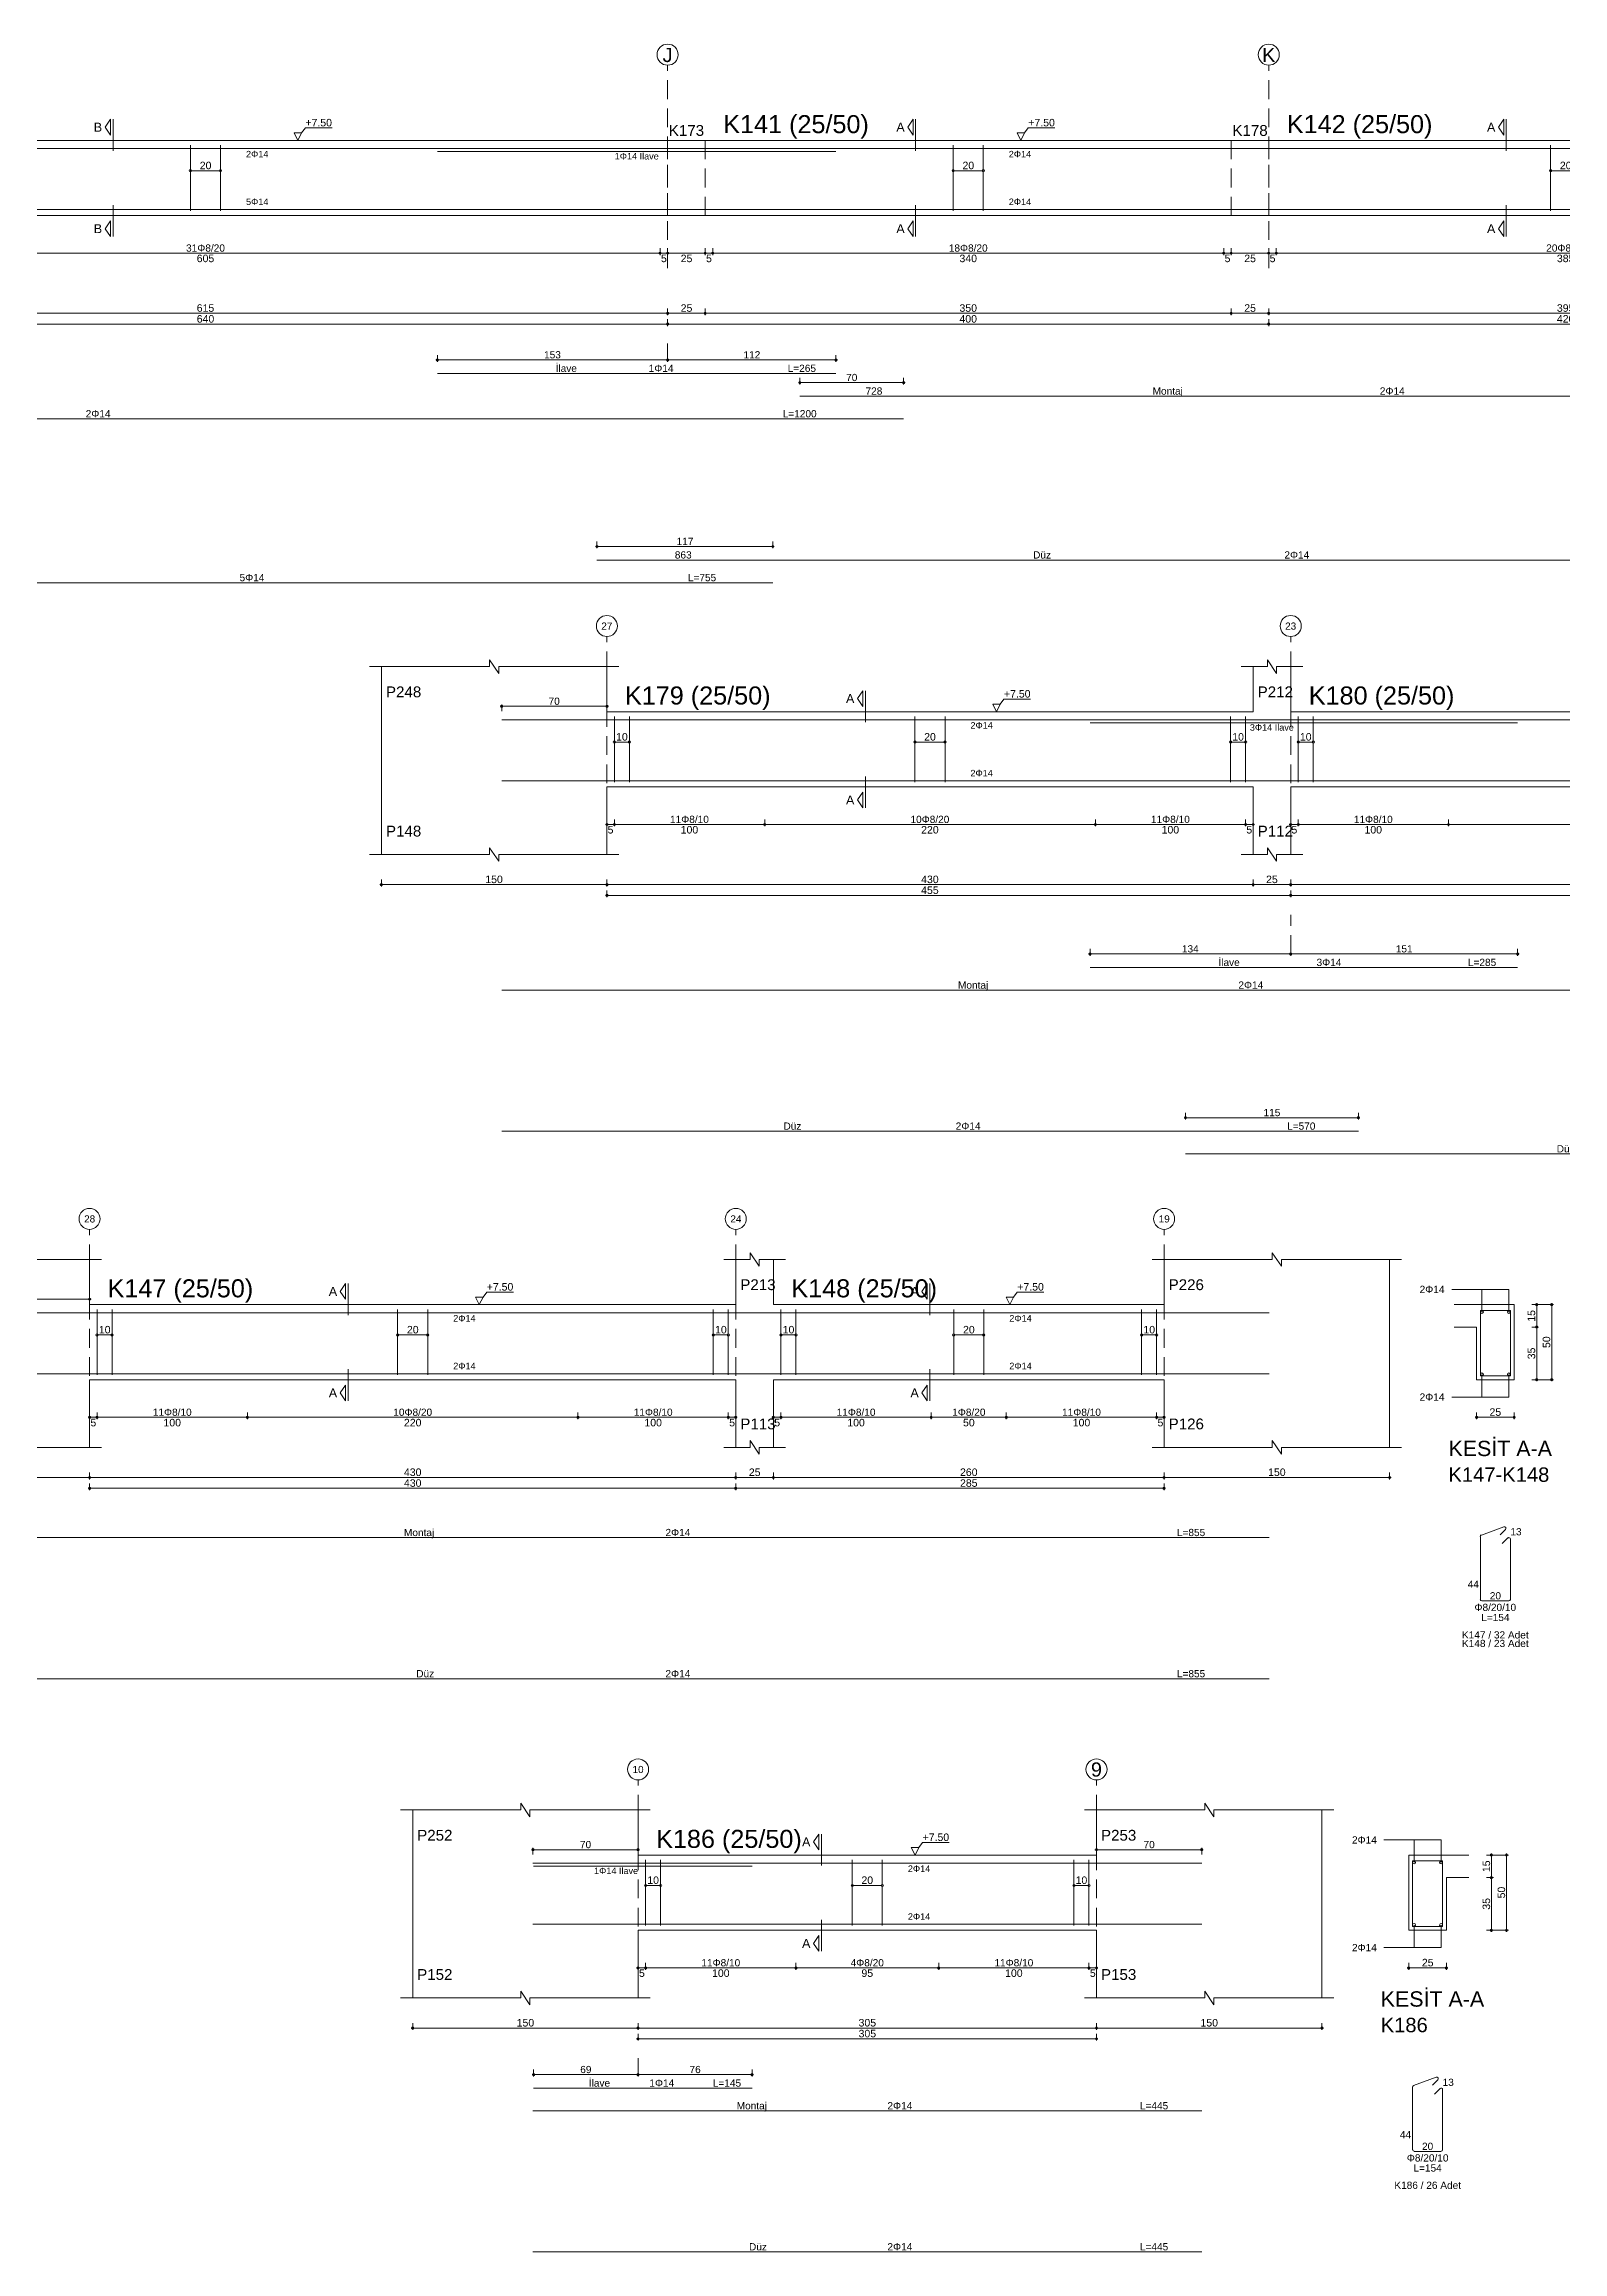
# Model space of a CAD drawing. Header units: millimetres. Extents: x 23801 to 80069, y 9628 to 14137.
# Drawn here: x 49616 to 51131, y 9701 to 11904 of the extents above; entities that cross this region are included whole.
import ezdxf

# ---------------------------------------------------------------- set-up
doc = ezdxf.new("R2010")
doc.units = ezdxf.units.MM
doc.linetypes.add('DASHDOT2', pattern=[12.7, 6.35, -3.175, 0, -3.175])
doc.linetypes.add('DASHED4', pattern=[18.75, 12.5, -6.25])
doc.layers.add('aks', color=251, linetype='DASHDOT2', lineweight=35)
for name, color, linetype in [('Donatı Topl. Uzun. Yazısı', 7, 'Continuous'), ('Donatı Uz. Yazısı', 7, 'Continuous'), ('Donatı Yazısı', 7, 'Continuous'), ('Donatı Çizgisi', 7, 'Continuous'), ('Kiriş', 7, 'Continuous'), ('Standart', 7, 'Continuous'), ('Ölçülendirme', 7, 'Continuous')]:
    doc.layers.add(name, color=color, linetype=linetype)
doc.styles.add('arial_1_18', font='arial.ttf', dxfattribs={"height": 0.2})

# ---------------------------------------------------------------- blocks, each defined once
blk = doc.blocks.new('IDE475Entity7408')
at = {"layer": 'aks', "color": 30, "linetype": 'DASHED4', "lineweight": 5}
for points in [[(18374.3, 2047), (18374.3, 2182)], [(18774.3, 2047), (18774.3, 2182)], [(18374.3, 1986), (18374.3, 1997)]]:
    blk.add_lwpolyline(points, dxfattribs=at)
at = {"layer": 'aks', "color": 1, "linetype": 'Continuous', "lineweight": 5}
for centre in [(18374.3, 2189), (18774.3, 2189)]:
    blk.add_circle(centre, 7, dxfattribs=at)
at = {"layer": 'Donatı Çizgisi', "color": 5, "linetype": 'Continuous', "lineweight": 5}
for points in [[(17373.3, 2126.6), (19190.3, 2126.6)], [(18056.8, 2085.2), (18056.8, 2128.8)], [(18076.8, 2085.2), (18076.8, 2128.8)], [(18221.1, 2124.6), (18486.3, 2124.6)], [(18564.3, 2085.2), (18564.3, 2128.8)], [(18584.3, 2085.2), (18584.3, 2128.8)], [(18961.8, 2085.2), (18961.8, 2128.8)], [(17373.3, 2086), (19190.3, 2086)], [(18221.1, 1977), (18486.3, 1977)], [(18462.3, 1961.9), (19190.3, 1961.9)], [(17373.3, 1946.8), (18531.3, 1946.8)], [(18327.3, 1852.9), (19190.3, 1852.9)], [(17689.3, 1837.8), (18444.3, 1837.8)]]:
    blk.add_lwpolyline(points, dxfattribs=at)
at = {"layer": 'Kiriş', "color": 1, "linetype": 'Continuous', "lineweight": 5}
for points in [[(17394.3, 2132), (19194.3, 2132)], [(17394.3, 2082), (19194.3, 2082)]]:
    blk.add_lwpolyline(points, dxfattribs=at)
at = {"layer": 'Kiriş', "color": 1, "linetype": 'DASHED4', "lineweight": 5}
for points in [[(18374.3, 2082), (18374.3, 2132)], [(18399.3, 2082), (18399.3, 2132)], [(18749.3, 2082), (18749.3, 2132)], [(18774.3, 2082), (18774.3, 2132)]]:
    blk.add_lwpolyline(points, dxfattribs=at)
at = {"layer": 'Ölçülendirme', "color": 1, "linetype": 'Continuous', "lineweight": 5}
for points in [[(18000.1, 2140.7), (18003.6, 2146)], [(18003.6, 2135.5), (18003.6, 2146)], [(18005.3, 2125), (18005.3, 2146)], [(18534.1, 2140.7), (18537.6, 2146)], [(18537.6, 2135.5), (18537.6, 2146)], [(18539.3, 2125), (18539.3, 2146)], [(18927.1, 2140.7), (18930.6, 2146)], [(18930.6, 2135.5), (18930.6, 2146)], [(18932.3, 2125), (18932.3, 2146)], [(18003.6, 2135.5), (18000.1, 2140.7)], [(18128.3, 2132), (18125.8, 2137)], [(18125.8, 2137), (18130.8, 2137)], [(18130.8, 2137), (18128.3, 2132)], [(18128.3, 2132), (18128.3, 2132)], [(18130.8, 2137), (18133.3, 2140.3)], [(18133.3, 2140.3), (18151, 2140.3)], [(18537.6, 2135.5), (18534.1, 2140.7)], [(18609.3, 2132), (18606.8, 2137)], [(18606.8, 2137), (18611.8, 2137)], [(18611.8, 2137), (18609.3, 2132)], [(18609.3, 2132), (18609.3, 2132)], [(18611.8, 2137), (18614.3, 2140.3)], [(18614.3, 2140.3), (18632, 2140.3)], [(18930.6, 2135.5), (18927.1, 2140.7)], [(18056.8, 2111.8), (18076.8, 2111.8)], [(18564.3, 2111.8), (18584.3, 2111.8)], [(18961.8, 2111.8), (18981.8, 2111.8)], [(18005.3, 2068), (18005.3, 2089)], [(18539.3, 2068), (18539.3, 2089)], [(18932.3, 2068), (18932.3, 2089)], [(18000.1, 2073.2), (18003.6, 2078.5)], [(18003.6, 2068), (18000.1, 2073.2)], [(18003.6, 2068), (18003.6, 2078.5)], [(18534.1, 2073.2), (18537.6, 2078.5)], [(18537.6, 2068), (18534.1, 2073.2)], [(18537.6, 2068), (18537.6, 2078.5)], [(18927.1, 2073.2), (18930.6, 2078.5)], [(18930.6, 2068), (18927.1, 2073.2)], [(18930.6, 2068), (18930.6, 2078.5)], [(17393.3, 2057), (19195.3, 2057)], [(18369.3, 2055.7), (18369.3, 2060.2)], [(18374.3, 2055.7), (18374.3, 2060.2)], [(18399.3, 2055.7), (18399.3, 2060.2)], [(18404.3, 2055.7), (18404.3, 2060.2)], [(18744.3, 2055.7), (18744.3, 2060.2)], [(18749.3, 2055.7), (18749.3, 2060.2)], [(18774.3, 2055.7), (18774.3, 2060.2)], [(18779.3, 2055.7), (18779.3, 2060.2)], [(17368.3, 2017), (19195.3, 2017)], [(18374.3, 2015.7), (18374.3, 2020.2)], [(18374.3, 2008.5), (18374.3, 2013)], [(18399.3, 2015.7), (18399.3, 2020.2)], [(18749.3, 2015.7), (18749.3, 2020.2)], [(18774.3, 2015.7), (18774.3, 2020.2)], [(18774.3, 2008.5), (18774.3, 2013)], [(17393.3, 2009.8), (19195.3, 2009.8)], [(18220.1, 1986), (18375.3, 1986)], [(18221.1, 1984.7), (18221.1, 1989.2)], [(18373.3, 1986), (18487.3, 1986)], [(18374.3, 1984.7), (18374.3, 1989.2)], [(18374.3, 1984.7), (18374.3, 1989.2)], [(18486.3, 1984.7), (18486.3, 1989.2)], [(18461.3, 1970.9), (18532.3, 1970.9)], [(18462.3, 1969.6), (18462.3, 1974.1)], [(18531.3, 1969.6), (18531.3, 1974.1)], [(18327.3, 1860.7), (18327.3, 1865.2)], [(18444.3, 1860.7), (18444.3, 1865.2)], [(18326.3, 1861.9), (18445.3, 1861.9)]]:
    blk.add_lwpolyline(points, dxfattribs=at)
for centre in [(18056.8, 2111.8), (18076.8, 2111.8), (18564.3, 2111.8), (18584.3, 2111.8), (18961.8, 2111.8), (18369.3, 2057), (18369.3, 2057), (18374.3, 2057), (18374.3, 2057), (18399.3, 2057), (18399.3, 2057), (18404.3, 2057), (18404.3, 2057), (18744.3, 2057), (18744.3, 2057), (18749.3, 2057), (18749.3, 2057), (18774.3, 2057), (18774.3, 2057), (18779.3, 2057), (18779.3, 2057), (18374.3, 2017), (18374.3, 2017), (18399.3, 2017), (18399.3, 2017), (18749.3, 2017), (18749.3, 2017), (18774.3, 2017), (18774.3, 2017), (18374.3, 2009.8), (18374.3, 2009.8), (18774.3, 2009.8), (18774.3, 2009.8), (18221.1, 1986), (18374.3, 1986), (18374.3, 1986), (18486.3, 1986), (18462.3, 1970.9), (18531.3, 1970.9), (18327.3, 1861.9), (18444.3, 1861.9)]:
    blk.add_circle(centre, 0.75, dxfattribs=at)
at = {"layer": 'aks', "color": 1, "linetype": 'Continuous', "lineweight": 5, "style": 'arial_1_18'}
for s, p in [('J', (18371, 2184.1)), ('K', (18769.9, 2184.1))]:
    blk.add_text(s, height=9.45, dxfattribs=at).set_placement(p)
at = {"layer": 'Donatı Topl. Uzun. Yazısı', "color": 1, "linetype": 'Continuous', "lineweight": 5, "style": 'arial_1_18'}
for s, p in [('L=265', (18454.2, 1978)), ('L=1200', (18450.9, 1947.8)), ('L=755', (18387.8, 1838.8))]:
    blk.add_text(s, height=4.8, dxfattribs=at).set_placement(p)
at = {"layer": 'Donatı Uz. Yazısı', "color": 1, "linetype": 'Continuous', "lineweight": 5, "style": 'arial_1_18'}
for s, p in [('728', (18506, 1962.9)), ('863', (18379.1, 1853.9))]:
    blk.add_text(s, height=4.8, dxfattribs=at).set_placement(p)
at = {"layer": 'Donatı Yazısı', "color": 5, "linetype": 'Continuous', "lineweight": 5, "style": 'arial_1_18'}
for s, p in [('2Φ14', (18093.8, 2120.7)), ('2Φ14', (18601.3, 2120.7)), ('5Φ14', (18093.8, 2089)), ('2Φ14', (18601.3, 2089))]:
    blk.add_text(s, height=4.32, rotation=360, dxfattribs=at).set_placement(p)
for s, height, p in [('1Φ14 İlave', 4.32, (18339.1, 2119.3)), ('1Φ14', 4.8, (18361.7, 1978)), ('2Φ14', 4.8, (18848.2, 1962.9)), ('2Φ14', 4.8, (17987.1, 1947.8)), ('2Φ14', 4.8, (18784.7, 1853.9)), ('5Φ14', 4.8, (18089.5, 1838.8))]:
    blk.add_text(s, height=height, dxfattribs=at).set_placement(p)
at = {"layer": 'Donatı Yazısı', "color": 1, "linetype": 'Continuous', "lineweight": 5, "style": 'arial_1_18'}
for s, p in [('İlave', (18299.8, 1978)), ('Montaj', (18697, 1962.9)), ('Düz', (18617.5, 1853.9))]:
    blk.add_text(s, height=4.8, dxfattribs=at).set_placement(p)
at = {"layer": 'Kiriş', "color": 1, "linetype": 'Continuous', "lineweight": 5, "style": 'arial_1_18'}
for s, height, p in [('K141 (25/50)', 12, (18411.3, 2136.8)), ('K142 (25/50)', 12, (18786.3, 2136.8)), ('K173', 7.2, (18375.1, 2135)), ('K178', 7.2, (18750.1, 2135))]:
    blk.add_text(s, height=height, dxfattribs=at).set_placement(p)
at = {"layer": 'Ölçülendirme', "color": 1, "linetype": 'Continuous', "lineweight": 5, "style": 'arial_1_18'}
for s, height, p in [('+7.50', 5, (18133.3, 2141.3)), ('+7.50', 5, (18614.3, 2141.3)), ('B', 5.95, (17992.5, 2137.8)), ('A', 5.95, (18526.5, 2137.8)), ('A', 5.95, (18919.5, 2137.8)), ('B', 5.95, (17992.5, 2070.3)), ('A', 5.95, (18526.5, 2070.3)), ('A', 5.95, (18919.5, 2070.3)), ('605', 5, (18061, 2051)), ('5', 5, (18369.9, 2051)), ('25', 5, (18383, 2051)), ('5', 5, (18399.9, 2051)), ('340', 5, (18568.5, 2051)), ('5', 5, (18744.9, 2051)), ('25', 5, (18758, 2051)), ('5', 5, (18774.9, 2051)), ('385', 5, (18966, 2051)), ('615', 5, (18061, 2018)), ('640', 5, (18061, 2010.8)), ('25', 5, (18383, 2018)), ('400', 5, (18568.5, 2010.8)), ('350', 5, (18568.5, 2018)), ('25', 5, (18758, 2018)), ('420', 5, (18966, 2010.8)), ('395', 5, (18966, 2018))]:
    blk.add_text(s, height=height, dxfattribs=at).set_placement(p)
for p in [(18063, 2112.8), (18570.5, 2112.8), (18968, 2112.8)]:
    blk.add_text('20', height=5, rotation=360, dxfattribs=at).set_placement(p)
at = {"layer": 'Ölçülendirme', "color": 5, "linetype": 'Continuous', "lineweight": 5, "style": 'arial_1_18'}
for s, p in [('31Φ8/20', (18053.9, 2058)), ('18Φ8/20', (18561.4, 2058)), ('20Φ8/20', (18958.9, 2058)), ('153', (18292.1, 1987)), ('112', (18424.8, 1987)), ('70', (18493.1, 1971.9)), ('117', (18380.3, 1862.9))]:
    blk.add_text(s, height=4.8, dxfattribs=at).set_placement(p)
blk = doc.blocks.new('IDE475Entity7412')
at = {"layer": 'aks', "color": 30, "linetype": 'DASHED4', "lineweight": 5}
for points in [[(21832.2, 2001.7), (21832.2, 2136.7)], [(22262.2, 2001.7), (22262.2, 2136.7)], [(22547.2, 2001.7), (22547.2, 2136.7)]]:
    blk.add_lwpolyline(points, dxfattribs=at)
at = {"layer": 'aks', "color": 1, "linetype": 'Continuous', "lineweight": 5}
for centre in [(21832.2, 2143.7), (22262.2, 2143.7), (22547.2, 2143.7)]:
    blk.add_circle(centre, 7, dxfattribs=at)
at = {"layer": 'Donatı Çizgisi', "color": 5, "linetype": 'Continuous', "lineweight": 5}
for points in [[(21762.2, 2081.3), (22617.2, 2081.3)], [(21837.2, 2039.9), (21837.2, 2083.5)], [(21847.2, 2039.9), (21847.2, 2083.5)], [(22037.2, 2039.9), (22037.2, 2083.5)], [(22057.2, 2039.9), (22057.2, 2083.5)], [(22247.2, 2039.9), (22247.2, 2083.5)], [(22257.2, 2039.9), (22257.2, 2083.5)], [(22292.2, 2039.9), (22292.2, 2083.5)], [(22302.2, 2039.9), (22302.2, 2083.5)], [(22407.2, 2039.9), (22407.2, 2083.5)], [(22427.2, 2039.9), (22427.2, 2083.5)], [(22532.2, 2039.9), (22532.2, 2083.5)], [(22542.2, 2039.9), (22542.2, 2083.5)], [(22757.6, 2039.2), (22757.6, 2082.8)], [(22757.6, 2082.8), (22777.6, 2082.8)], [(22777.6, 2039.2), (22777.6, 2082.8)], [(21762.2, 2040.7), (22617.2, 2040.7)], [(22757.6, 2039.2), (22777.6, 2039.2)], [(22758.3, 1933.4), (22773.3, 1938.9)], [(21762.2, 1931.7), (22617.2, 1931.7)], [(22757.6, 1890.6), (22757.6, 1932.5)], [(22770.7, 1933.6), (22774.3, 1937.2)], [(22772.1, 1927.7), (22775.8, 1931.5)], [(22777.6, 1890.6), (22777.6, 1930.7)], [(22758.6, 1889.6), (22776.6, 1889.6)], [(21762.2, 1837.8), (22617.2, 1837.8)]]:
    blk.add_lwpolyline(points, dxfattribs=at)
for centre in [(22758.6, 2081.8), (22776.6, 2081.8), (22758.6, 2040.2), (22776.6, 2040.2)]:
    blk.add_circle(centre, 1, dxfattribs=at)
for centre, start, end in [((22773.6, 1937.9), 315, 110), ((22758.6, 1932.5), 110, 180), ((22776.6, 1930.7), 0, 135), ((22758.6, 1890.6), 180, 270), ((22776.6, 1890.6), 270, 0)]:
    blk.add_arc(centre, 1.02, start, end, dxfattribs=at)
at = {"layer": 'Kiriş', "color": 1, "linetype": 'Continuous', "lineweight": 5}
for points in [[(21760.2, 2116.7), (21840.2, 2116.7)], [(21832.2, 2086.7), (21832.2, 2116.7)], [(22254.2, 2116.7), (22271.7, 2116.7)], [(22262.2, 2086.7), (22262.2, 2116.7)], [(22271.7, 2116.7), (22271.7, 2121.2)], [(22277.7, 2112.2), (22271.7, 2121.2)], [(22277.7, 2116.7), (22295.2, 2116.7)], [(22277.7, 2112.2), (22277.7, 2116.7)], [(22287.2, 2086.7), (22287.2, 2116.7)], [(22539.2, 2116.7), (22619.2, 2116.7)], [(22547.2, 2086.7), (22547.2, 2116.7)], [(22619.2, 2116.7), (22619.2, 2121.2)], [(22625.2, 2112.2), (22619.2, 2121.2)], [(22625.2, 2116.7), (22705.2, 2116.7)], [(22625.2, 2112.2), (22625.2, 2116.7)], [(22697.2, 1991.7), (22697.2, 2116.7)], [(21832.2, 2086.7), (22262.2, 2086.7)], [(22287.2, 2086.7), (22547.2, 2086.7)], [(22740.1, 2086.7), (22780.1, 2086.7)], [(22780.1, 2036.7), (22780.1, 2086.7)], [(22740.1, 2071.7), (22755.1, 2071.7)], [(22755.1, 2036.7), (22755.1, 2071.7)], [(21832.2, 2036.7), (22262.2, 2036.7)], [(21832.2, 1991.7), (21832.2, 2036.7)], [(22262.2, 1991.7), (22262.2, 2036.7)], [(22287.2, 2036.7), (22547.2, 2036.7)], [(22287.2, 1991.7), (22287.2, 2036.7)], [(22547.2, 1991.7), (22547.2, 2036.7)], [(22755.1, 2036.7), (22780.1, 2036.7)], [(21760.2, 1991.7), (21840.2, 1991.7)], [(22254.2, 1991.7), (22271.7, 1991.7)], [(22277.7, 1987.2), (22271.7, 1996.2)], [(22271.7, 1991.7), (22271.7, 1996.2)], [(22277.7, 1991.7), (22295.2, 1991.7)], [(22277.7, 1987.2), (22277.7, 1991.7)], [(22539.2, 1991.7), (22619.2, 1991.7)], [(22625.2, 1987.2), (22619.2, 1996.2)], [(22619.2, 1991.7), (22619.2, 1996.2)], [(22625.2, 1991.7), (22705.2, 1991.7)], [(22625.2, 1987.2), (22625.2, 1991.7)]]:
    blk.add_lwpolyline(points, dxfattribs=at)
at = {"layer": 'Ölçülendirme', "color": 1, "linetype": 'Continuous', "lineweight": 5}
for points in [[(21999, 2095.4), (22002.5, 2100.7)], [(22002.5, 2090.2), (22002.5, 2100.7)], [(22004.2, 2079.7), (22004.2, 2100.7)], [(22386, 2095.4), (22389.5, 2100.7)], [(22389.5, 2090.2), (22389.5, 2100.7)], [(22391.2, 2079.7), (22391.2, 2100.7)], [(21761.2, 2090.3), (21833.2, 2090.3)], [(21832.2, 2087), (21832.2, 2091.5)], [(22002.5, 2090.2), (21999, 2095.4)], [(22091.5, 2086.7), (22089, 2091.7)], [(22089, 2091.7), (22094, 2091.7)], [(22094, 2091.7), (22091.5, 2086.7)], [(22091.5, 2086.7), (22091.5, 2086.7)], [(22094, 2091.7), (22096.5, 2095)], [(22096.5, 2095), (22114.2, 2095)], [(22389.5, 2090.2), (22386, 2095.4)], [(22444.5, 2086.7), (22442, 2091.7)], [(22442, 2091.7), (22447, 2091.7)], [(22447, 2091.7), (22444.5, 2086.7)], [(22444.5, 2086.7), (22444.5, 2086.7)], [(22447, 2091.7), (22449.5, 2095)], [(22449.5, 2095), (22467.2, 2095)], [(22738.6, 2096.8), (22776.6, 2096.8)], [(22758.6, 2081.8), (22758.6, 2096.8)], [(22776.6, 2081.8), (22776.6, 2096.8)], [(22791.8, 2086.7), (22806.3, 2086.7)], [(22795.1, 2035.7), (22795.1, 2087.7)], [(22805.1, 2035.7), (22805.1, 2087.7)], [(22791.8, 2071.7), (22796.3, 2071.7)], [(21837.2, 2066.5), (21847.2, 2066.5)], [(22037.2, 2066.5), (22057.2, 2066.5)], [(22247.2, 2066.5), (22257.2, 2066.5)], [(22292.2, 2066.5), (22302.2, 2066.5)], [(22407.2, 2066.5), (22427.2, 2066.5)], [(22532.2, 2066.5), (22542.2, 2066.5)], [(22004.2, 2022.7), (22004.2, 2043.7)], [(22391.2, 2022.7), (22391.2, 2043.7)], [(21999, 2027.9), (22002.5, 2033.2)], [(22002.5, 2022.7), (21999, 2027.9)], [(22002.5, 2022.7), (22002.5, 2033.2)], [(22386, 2027.9), (22389.5, 2033.2)], [(22389.5, 2022.7), (22386, 2027.9)], [(22389.5, 2022.7), (22389.5, 2033.2)], [(22758.6, 2025.2), (22758.6, 2040.2)], [(22776.6, 2025.2), (22776.6, 2040.2)], [(22791.8, 2036.7), (22806.3, 2036.7)], [(21831.2, 2011.7), (22263.2, 2011.7)], [(21832.2, 2010.4), (21832.2, 2014.9)], [(21837.2, 2010.4), (21837.2, 2014.9)], [(21937.2, 2010.4), (21937.2, 2014.9)], [(22157.2, 2010.4), (22157.2, 2014.9)], [(22257.2, 2010.4), (22257.2, 2014.9)], [(22262.2, 2010.4), (22262.2, 2014.9)], [(22286.2, 2011.7), (22548.2, 2011.7)], [(22287.2, 2010.4), (22287.2, 2014.9)], [(22292.2, 2010.4), (22292.2, 2014.9)], [(22392.2, 2010.4), (22392.2, 2014.9)], [(22442.2, 2010.4), (22442.2, 2014.9)], [(22542.2, 2010.4), (22542.2, 2014.9)], [(22547.2, 2010.4), (22547.2, 2014.9)], [(22738.6, 2025.2), (22776.6, 2025.2)], [(22754.1, 2011.7), (22781.1, 2011.7)], [(22755.1, 2010.4), (22755.1, 2014.9)], [(22780.1, 2010.4), (22780.1, 2014.9)], [(21681.2, 1971.7), (22698.2, 1971.7)], [(21832.2, 1970.4), (21832.2, 1974.9)], [(21832.2, 1963.2), (21832.2, 1967.7)], [(22262.2, 1970.4), (22262.2, 1974.9)], [(22262.2, 1963.2), (22262.2, 1967.7)], [(22287.2, 1970.4), (22287.2, 1974.9)], [(22547.2, 1970.4), (22547.2, 1974.9)], [(22547.2, 1963.2), (22547.2, 1967.7)], [(22697.2, 1970.4), (22697.2, 1974.9)], [(21831.2, 1964.5), (22548.2, 1964.5)]]:
    blk.add_lwpolyline(points, dxfattribs=at)
for centre in [(21832.2, 2090.3), (22795.1, 2086.7), (22805.1, 2086.7), (22795.1, 2071.7), (21837.2, 2066.5), (21847.2, 2066.5), (22037.2, 2066.5), (22057.2, 2066.5), (22247.2, 2066.5), (22257.2, 2066.5), (22292.2, 2066.5), (22302.2, 2066.5), (22407.2, 2066.5), (22427.2, 2066.5), (22532.2, 2066.5), (22542.2, 2066.5), (22795.1, 2036.7), (22805.1, 2036.7), (21832.2, 2011.7), (21837.2, 2011.7), (21837.2, 2011.7), (21937.2, 2011.7), (21937.2, 2011.7), (22157.2, 2011.7), (22157.2, 2011.7), (22257.2, 2011.7), (22257.2, 2011.7), (22262.2, 2011.7), (22287.2, 2011.7), (22292.2, 2011.7), (22292.2, 2011.7), (22392.2, 2011.7), (22392.2, 2011.7), (22442.2, 2011.7), (22442.2, 2011.7), (22542.2, 2011.7), (22542.2, 2011.7), (22547.2, 2011.7), (22755.1, 2011.7), (22780.1, 2011.7), (21832.2, 1971.7), (21832.2, 1971.7), (22262.2, 1971.7), (22262.2, 1971.7), (22287.2, 1971.7), (22287.2, 1971.7), (22547.2, 1971.7), (22547.2, 1971.7), (22697.2, 1971.7), (21832.2, 1964.5), (22262.2, 1964.5), (22262.2, 1964.5), (22547.2, 1964.5)]:
    blk.add_circle(centre, 0.75, dxfattribs=at)
at = {"layer": 'aks', "color": 1, "linetype": 'Continuous', "lineweight": 5, "style": 'arial_1_18'}
for s, p in [('28', (21828.6, 2141.3)), ('24', (22258.6, 2141.3)), ('19', (22543.6, 2141.3))]:
    blk.add_text(s, height=4.73, dxfattribs=at).set_placement(p)
at = {"layer": 'Donatı Topl. Uzun. Yazısı', "color": 1, "linetype": 'Continuous', "lineweight": 5, "style": 'arial_1_18'}
for s, p in [('L=855', (22555.7, 1932.7)), ('L=154', (22758.2, 1876.2)), ('L=855', (22555.7, 1838.8))]:
    blk.add_text(s, height=4.8, dxfattribs=at).set_placement(p)
at = {"layer": 'Donatı Uz. Yazısı', "color": 1, "linetype": 'Continuous', "lineweight": 5, "style": 'arial_1_18'}
for s, p in [('13', (22777.6, 1933.2)), ('44', (22749.2, 1898.3)), ('20', (22763.9, 1890.6))]:
    blk.add_text(s, height=4.8, dxfattribs=at).set_placement(p)
at = {"layer": 'Donatı Yazısı', "color": 5, "linetype": 'Continuous', "lineweight": 5, "style": 'arial_1_18'}
for s, p in [('2Φ14', (22717.2, 2094.4)), ('2Φ14', (22717.2, 2022.8)), ('2Φ14', (22215.4, 1932.7)), ('Φ8/20/10', (22753.7, 1882.9)), ('K147 / 32 Adet', (22745.4, 1864.6)), ('K148 / 23 Adet', (22745.4, 1858.9)), ('2Φ14', (22215.4, 1838.8))]:
    blk.add_text(s, height=4.8, dxfattribs=at).set_placement(p)
for p in [(22074.2, 2075.4), (22444.2, 2075.4), (22074.2, 2043.7), (22444.2, 2043.7)]:
    blk.add_text('2Φ14', height=4.32, rotation=360, dxfattribs=at).set_placement(p)
at = {"layer": 'Donatı Yazısı', "color": 1, "linetype": 'Continuous', "lineweight": 5, "style": 'arial_1_18'}
for s, p in [('Montaj', (22041.4, 1932.7)), ('Düz', (22049.6, 1838.8))]:
    blk.add_text(s, height=4.8, dxfattribs=at).set_placement(p)
at = {"layer": 'Kiriş', "color": 1, "linetype": 'Continuous', "lineweight": 5, "style": 'arial_1_18'}
for s, height, p in [('K147 (25/50)', 12, (21844.2, 2091.5)), ('P213', 7.2, (22265.2, 2096.3)), ('K148 (25/50)', 12, (22299.2, 2091.5)), ('P226', 7.2, (22550.2, 2096.3)), ('P113', 7.2, (22265.2, 2003.7)), ('P126', 7.2, (22550.2, 2003.7)), ('KESİT A-A', 10.2, (22736.4, 1985.9)), ('K147-K148', 9.6, (22736.4, 1968.8))]:
    blk.add_text(s, height=height, dxfattribs=at).set_placement(p)
at = {"layer": 'Ölçülendirme', "color": 1, "linetype": 'Continuous', "lineweight": 5, "style": 'arial_1_18'}
for s, height, p in [('+7.50', 5, (22096.5, 2096)), ('+7.50', 5, (22449.5, 2096)), ('A', 5.95, (21991.4, 2092.5)), ('A', 5.95, (22378.4, 2092.5)), ('A', 5.95, (21991.4, 2025)), ('A', 5.95, (22378.4, 2025)), ('25', 5, (22763.7, 2012.7)), ('5', 5, (21832.8, 2005.7)), ('100', 5, (21881.4, 2005.7)), ('220', 5, (22041.4, 2005.7)), ('100', 5, (22201.4, 2005.7)), ('5', 5, (22257.8, 2005.7)), ('5', 5, (22287.8, 2005.7)), ('100', 5, (22336.4, 2005.7)), ('50', 5, (22413.4, 2005.7)), ('100', 5, (22486.4, 2005.7)), ('5', 5, (22542.8, 2005.7)), ('430', 5, (22041.4, 1972.7)), ('430', 5, (22041.4, 1965.5)), ('25', 5, (22270.9, 1972.7)), ('260', 5, (22411.4, 1972.7)), ('285', 5, (22411.4, 1965.5)), ('150', 5, (22616.4, 1972.7))]:
    blk.add_text(s, height=height, dxfattribs=at).set_placement(p)
for s, rotation, p in [('10', 360, (21838.4, 2067.5)), ('20', 360, (22043.4, 2067.5)), ('10', 360, (22248.4, 2067.5)), ('10', 360, (22293.4, 2067.5)), ('20', 360, (22413.4, 2067.5)), ('10', 360, (22533.4, 2067.5)), ('15', 90, (22794.1, 2075.3)), ('35', 90, (22794.1, 2050.3)), ('50', 90, (22804.1, 2057.8))]:
    blk.add_text(s, height=5, rotation=rotation, dxfattribs=at).set_placement(p)
at = {"layer": 'Ölçülendirme', "color": 5, "linetype": 'Continuous', "lineweight": 5, "style": 'arial_1_18'}
for s, p in [('11Φ8/10', (21874.3, 2012.7)), ('10Φ8/20', (22034.3, 2012.7)), ('11Φ8/10', (22194.3, 2012.7)), ('11Φ8/10', (22329.3, 2012.7)), ('1Φ8/20', (22406.2, 2012.7)), ('11Φ8/10', (22479.3, 2012.7))]:
    blk.add_text(s, height=4.8, dxfattribs=at).set_placement(p)
blk = doc.blocks.new('IDE475Entity7441')
at = {"layer": 'aks', "color": 30, "linetype": 'DASHED4', "lineweight": 5}
for points in [[(20782.9, 1678.8), (20782.9, 1813.8)], [(21237.9, 1678.8), (21237.9, 1813.8)], [(21237.9, 1602.7), (21237.9, 1628.8)]]:
    blk.add_lwpolyline(points, dxfattribs=at)
at = {"layer": 'aks', "color": 1, "linetype": 'Continuous', "lineweight": 5}
for centre in [(20782.9, 1820.8), (21237.9, 1820.8)]:
    blk.add_circle(centre, 7, dxfattribs=at)
at = {"layer": 'Donatı Çizgisi', "color": 5, "linetype": 'Continuous', "lineweight": 5}
for points in [[(20712.9, 1758.4), (22362.9, 1758.4)], [(20787.9, 1717), (20787.9, 1760.6)], [(20797.9, 1717), (20797.9, 1760.6)], [(20987.9, 1717), (20987.9, 1760.6)], [(21007.9, 1717), (21007.9, 1760.6)], [(21104.4, 1756.4), (21388.9, 1756.4)], [(21197.9, 1717), (21197.9, 1760.6)], [(21207.9, 1717), (21207.9, 1760.6)], [(21242.9, 1717), (21242.9, 1760.6)], [(21252.9, 1717), (21252.9, 1760.6)], [(20712.9, 1717.8), (22362.9, 1717.8)], [(21104.4, 1593.7), (21388.9, 1593.7)], [(20712.9, 1578.6), (21637.9, 1578.6)], [(20712.9, 1484.8), (21282.9, 1484.8)], [(21167.9, 1469.7), (21907.9, 1469.7)]]:
    blk.add_lwpolyline(points, dxfattribs=at)
at = {"layer": 'Kiriş', "color": 1, "linetype": 'Continuous', "lineweight": 5}
for points in [[(20624.9, 1793.8), (20704.9, 1793.8)], [(20632.9, 1668.8), (20632.9, 1793.8)], [(20704.9, 1793.8), (20704.9, 1798.3)], [(20710.9, 1789.3), (20704.9, 1798.3)], [(20710.9, 1789.3), (20710.9, 1793.8)], [(20710.9, 1793.8), (20790.9, 1793.8)], [(20782.9, 1763.8), (20782.9, 1793.8)], [(21204.9, 1793.8), (21222.4, 1793.8)], [(21212.9, 1763.8), (21212.9, 1793.8)], [(21222.4, 1793.8), (21222.4, 1798.3)], [(21228.4, 1789.3), (21222.4, 1798.3)], [(21228.4, 1793.8), (21245.9, 1793.8)], [(21228.4, 1789.3), (21228.4, 1793.8)], [(21237.9, 1763.8), (21237.9, 1793.8)], [(20782.9, 1763.8), (21212.9, 1763.8)], [(21237.9, 1763.8), (21837.9, 1763.8)], [(20782.9, 1713.8), (21212.9, 1713.8)], [(20782.9, 1668.8), (20782.9, 1713.8)], [(21212.9, 1668.8), (21212.9, 1713.8)], [(21237.9, 1713.8), (21837.9, 1713.8)], [(21237.9, 1668.8), (21237.9, 1713.8)], [(20624.9, 1668.8), (20704.9, 1668.8)], [(20710.9, 1664.3), (20704.9, 1673.3)], [(20704.9, 1668.8), (20704.9, 1673.3)], [(20710.9, 1668.8), (20790.9, 1668.8)], [(20710.9, 1664.3), (20710.9, 1668.8)], [(21204.9, 1668.8), (21222.4, 1668.8)], [(21228.4, 1664.3), (21222.4, 1673.3)], [(21222.4, 1668.8), (21222.4, 1673.3)], [(21228.4, 1668.8), (21245.9, 1668.8)], [(21228.4, 1664.3), (21228.4, 1668.8)]]:
    blk.add_lwpolyline(points, dxfattribs=at)
at = {"layer": 'Ölçülendirme', "color": 1, "linetype": 'Continuous', "lineweight": 5}
for points in [[(20949.6, 1772.6), (20953.1, 1777.8)], [(20953.1, 1767.3), (20953.1, 1777.8)], [(20954.9, 1756.8), (20954.9, 1777.8)], [(20711.9, 1767.4), (20783.9, 1767.4)], [(20712.9, 1764.2), (20712.9, 1768.7)], [(20782.9, 1764.2), (20782.9, 1768.7)], [(20953.1, 1767.3), (20949.6, 1772.6)], [(21042.1, 1763.8), (21039.6, 1768.8)], [(21039.6, 1768.8), (21044.6, 1768.8)], [(21044.6, 1768.8), (21042.1, 1763.8)], [(21042.1, 1763.8), (21042.1, 1763.8)], [(21044.6, 1768.8), (21047.1, 1772.2)], [(21047.1, 1772.2), (21064.8, 1772.2)], [(20787.9, 1743.6), (20797.9, 1743.6)], [(20987.9, 1743.6), (21007.9, 1743.6)], [(21197.9, 1743.6), (21207.9, 1743.6)], [(21242.9, 1743.6), (21252.9, 1743.6)], [(20954.9, 1699.8), (20954.9, 1720.8)], [(20949.6, 1705.1), (20953.1, 1710.3)], [(20953.1, 1699.8), (20949.6, 1705.1)], [(20953.1, 1699.8), (20953.1, 1710.3)], [(20781.9, 1688.8), (21213.9, 1688.8)], [(20782.9, 1687.6), (20782.9, 1692.1)], [(20787.9, 1687.6), (20787.9, 1692.1)], [(20887.9, 1687.6), (20887.9, 1692.1)], [(21107.9, 1687.6), (21107.9, 1692.1)], [(21207.9, 1687.6), (21207.9, 1692.1)], [(21212.9, 1687.6), (21212.9, 1692.1)], [(21236.9, 1688.8), (21838.9, 1688.8)], [(21237.9, 1687.6), (21237.9, 1692.1)], [(21242.9, 1687.6), (21242.9, 1692.1)], [(21342.9, 1687.6), (21342.9, 1692.1)], [(20631.9, 1648.8), (22443.9, 1648.8)], [(20632.9, 1647.6), (20632.9, 1652.1)], [(20782.9, 1647.6), (20782.9, 1652.1)], [(20782.9, 1640.4), (20782.9, 1644.9)], [(21212.9, 1647.6), (21212.9, 1652.1)], [(21237.9, 1647.6), (21237.9, 1652.1)], [(21237.9, 1640.4), (21237.9, 1644.9)], [(20781.9, 1641.6), (22293.9, 1641.6)], [(21103.4, 1602.7), (21238.9, 1602.7)], [(21104.4, 1601.5), (21104.4, 1606)], [(21236.9, 1602.7), (21389.9, 1602.7)], [(21237.9, 1601.5), (21237.9, 1606)], [(21237.9, 1601.5), (21237.9, 1606)], [(21388.9, 1601.5), (21388.9, 1606)], [(21166.9, 1493.8), (21283.9, 1493.8)], [(21167.9, 1492.5), (21167.9, 1497)], [(21282.9, 1492.5), (21282.9, 1497)]]:
    blk.add_lwpolyline(points, dxfattribs=at)
for centre in [(20712.9, 1767.4), (20782.9, 1767.4), (20787.9, 1743.6), (20797.9, 1743.6), (20987.9, 1743.6), (21007.9, 1743.6), (21197.9, 1743.6), (21207.9, 1743.6), (21242.9, 1743.6), (21252.9, 1743.6), (20782.9, 1688.8), (20787.9, 1688.8), (20787.9, 1688.8), (20887.9, 1688.8), (20887.9, 1688.8), (21107.9, 1688.8), (21107.9, 1688.8), (21207.9, 1688.8), (21207.9, 1688.8), (21212.9, 1688.8), (21237.9, 1688.8), (21242.9, 1688.8), (21242.9, 1688.8), (21342.9, 1688.8), (21342.9, 1688.8), (20632.9, 1648.8), (20782.9, 1648.8), (20782.9, 1648.8), (21212.9, 1648.8), (21212.9, 1648.8), (21237.9, 1648.8), (21237.9, 1648.8), (20782.9, 1641.6), (21237.9, 1641.6), (21237.9, 1641.6), (21104.4, 1602.7), (21237.9, 1602.7), (21237.9, 1602.7), (21388.9, 1602.7), (21167.9, 1493.8), (21282.9, 1493.8)]:
    blk.add_circle(centre, 0.75, dxfattribs=at)
at = {"layer": 'aks', "color": 1, "linetype": 'Continuous', "lineweight": 5, "style": 'arial_1_18'}
for s, p in [('27', (20779.2, 1818.4)), ('23', (21234.2, 1818.4))]:
    blk.add_text(s, height=4.73, dxfattribs=at).set_placement(p)
at = {"layer": 'Donatı Topl. Uzun. Yazısı', "color": 1, "linetype": 'Continuous', "lineweight": 5, "style": 'arial_1_18'}
for s, p in [('L=285', (21355.8, 1594.7)), ('L=570', (21235.5, 1485.8))]:
    blk.add_text(s, height=4.8, dxfattribs=at).set_placement(p)
at = {"layer": 'Donatı Yazısı', "color": 5, "linetype": 'Continuous', "lineweight": 5, "style": 'arial_1_18'}
for p in [(21024.8, 1752.6), (21024.8, 1720.8)]:
    blk.add_text('2Φ14', height=4.32, rotation=360, dxfattribs=at).set_placement(p)
for s, height, p in [('3Φ14 İlave', 4.32, (21210.7, 1751.2)), ('3Φ14', 4.8, (21255.1, 1594.7)), ('2Φ14', 4.8, (21203.1, 1579.6)), ('2Φ14', 4.8, (21015, 1485.8))]:
    blk.add_text(s, height=height, dxfattribs=at).set_placement(p)
at = {"layer": 'Donatı Yazısı', "color": 1, "linetype": 'Continuous', "lineweight": 5, "style": 'arial_1_18'}
for s, p in [('İlave', (21189.8, 1594.7)), ('Montaj', (21016.5, 1579.6)), ('Düz', (20900.4, 1485.8)), ('Düz', (21414.9, 1470.7))]:
    blk.add_text(s, height=4.8, dxfattribs=at).set_placement(p)
at = {"layer": 'Kiriş', "color": 1, "linetype": 'Continuous', "lineweight": 5, "style": 'arial_1_18'}
for s, height, p in [('P248', 7.2, (20635.9, 1773.4)), ('K179 (25/50)', 12, (20794.9, 1768.6)), ('P212', 7.2, (21215.9, 1773.4)), ('K180 (25/50)', 12, (21249.9, 1768.6)), ('P148', 7.2, (20635.9, 1680.8)), ('P112', 7.2, (21215.9, 1680.8))]:
    blk.add_text(s, height=height, dxfattribs=at).set_placement(p)
at = {"layer": 'Ölçülendirme', "color": 1, "linetype": 'Continuous', "lineweight": 5, "style": 'arial_1_18'}
for s, height, p in [('+7.50', 5, (21047.1, 1773.2)), ('70', 4.8, (20744.1, 1768.4)), ('A', 5.95, (20942, 1769.6)), ('A', 5.95, (20942, 1702.1)), ('5', 5, (20783.4, 1682.8)), ('100', 5, (20832, 1682.8)), ('220', 5, (20992, 1682.8)), ('100', 5, (21152, 1682.8)), ('5', 5, (21208.4, 1682.8)), ('5', 5, (21238.4, 1682.8)), ('100', 5, (21287, 1682.8)), ('150', 5, (20702, 1649.8)), ('430', 5, (20992, 1649.8)), ('455', 5, (20992, 1642.6)), ('25', 5, (21221.5, 1649.8))]:
    blk.add_text(s, height=height, dxfattribs=at).set_placement(p)
for s, p in [('10', (20789, 1744.6)), ('20', (20994, 1744.6)), ('10', (21199, 1744.6)), ('10', (21244, 1744.6))]:
    blk.add_text(s, height=5, rotation=360, dxfattribs=at).set_placement(p)
at = {"layer": 'Ölçülendirme', "color": 5, "linetype": 'Continuous', "lineweight": 5, "style": 'arial_1_18'}
for s, p in [('11Φ8/10', (20824.9, 1689.8)), ('10Φ8/20', (20984.9, 1689.8)), ('11Φ8/10', (21144.9, 1689.8)), ('11Φ8/10', (21279.9, 1689.8)), ('134', (21165.5, 1603.7)), ('151', (21307.8, 1603.7)), ('115', (21219.8, 1494.8))]:
    blk.add_text(s, height=4.8, dxfattribs=at).set_placement(p)
blk = doc.blocks.new('IDE475Entity7446')
at = {"layer": 'aks', "color": 30, "linetype": 'DASHED4', "lineweight": 5}
for points in [[(26748.2, 1648.6), (26748.2, 1783.6)], [(27053.2, 1648.6), (27053.2, 1783.6)], [(26748.2, 1587.6), (26748.2, 1598.6)]]:
    blk.add_lwpolyline(points, dxfattribs=at)
at = {"layer": 'aks', "color": 1, "linetype": 'Continuous', "lineweight": 5}
for centre in [(26748.2, 1790.6), (27053.2, 1790.6)]:
    blk.add_circle(centre, 7, dxfattribs=at)
at = {"layer": 'Donatı Çizgisi', "color": 5, "linetype": 'Continuous', "lineweight": 5}
for points in [[(26678.2, 1728.2), (27123.2, 1728.2)], [(26678.7, 1726.2), (26824, 1726.2)], [(26753.2, 1686.8), (26753.2, 1730.4)], [(26763.2, 1686.8), (26763.2, 1730.4)], [(26890.7, 1686.8), (26890.7, 1730.4)], [(26910.7, 1686.8), (26910.7, 1730.4)], [(27038.2, 1686.8), (27038.2, 1730.4)], [(27048.2, 1686.8), (27048.2, 1730.4)], [(27263.5, 1686.1), (27263.5, 1729.7)], [(27263.5, 1729.7), (27283.5, 1729.7)], [(27283.5, 1686.1), (27283.5, 1729.7)], [(26678.2, 1687.6), (27123.2, 1687.6)], [(27263.5, 1686.1), (27283.5, 1686.1)], [(27264.2, 1580.4), (27279.2, 1585.9)], [(26678.7, 1578.6), (26824, 1578.6)], [(27263.5, 1537.6), (27263.5, 1579.4)], [(27276.7, 1580.5), (27280.3, 1584.2)], [(27278, 1574.6), (27281.8, 1578.4)], [(27283.5, 1537.6), (27283.5, 1577.7)], [(26678.2, 1563.5), (27123.2, 1563.5)], [(27264.6, 1536.5), (27282.5, 1536.5)], [(26678.2, 1469.7), (27123.2, 1469.7)]]:
    blk.add_lwpolyline(points, dxfattribs=at)
for centre in [(27264.5, 1728.7), (27282.5, 1728.7), (27264.5, 1687.1), (27282.5, 1687.1)]:
    blk.add_circle(centre, 1, dxfattribs=at)
for centre, start, end in [((27279.6, 1584.9), 315, 110), ((27264.6, 1579.4), 110, 180), ((27282.5, 1577.7), 0, 135), ((27264.6, 1537.6), 180, 270), ((27282.5, 1537.6), 270, 0)]:
    blk.add_arc(centre, 1.02, start, end, dxfattribs=at)
at = {"layer": 'Kiriş', "color": 1, "linetype": 'Continuous', "lineweight": 5}
for points in [[(26590.2, 1763.6), (26670.2, 1763.6)], [(26598.2, 1638.6), (26598.2, 1763.6)], [(26670.2, 1763.6), (26670.2, 1768.1)], [(26676.2, 1759.1), (26670.2, 1768.1)], [(26676.2, 1759.1), (26676.2, 1763.6)], [(26676.2, 1763.6), (26756.2, 1763.6)], [(26748.2, 1733.6), (26748.2, 1763.6)], [(27045.2, 1763.6), (27125.2, 1763.6)], [(27053.2, 1733.6), (27053.2, 1763.6)], [(27125.2, 1763.6), (27125.2, 1768.1)], [(27131.2, 1759.1), (27125.2, 1768.1)], [(27131.2, 1763.6), (27211.2, 1763.6)], [(27131.2, 1759.1), (27131.2, 1763.6)], [(27203.2, 1638.6), (27203.2, 1763.6)], [(26748.2, 1733.6), (27053.2, 1733.6)], [(27261, 1683.6), (27261, 1733.6)], [(27261, 1733.6), (27301, 1733.6)], [(27286, 1718.6), (27301, 1718.6)], [(27286, 1683.6), (27286, 1718.6)], [(26748.2, 1683.6), (27053.2, 1683.6)], [(26748.2, 1638.6), (26748.2, 1683.6)], [(27053.2, 1638.6), (27053.2, 1683.6)], [(27261, 1683.6), (27286, 1683.6)], [(26590.2, 1638.6), (26670.2, 1638.6)], [(26676.2, 1634.1), (26670.2, 1643.1)], [(26670.2, 1638.6), (26670.2, 1643.1)], [(26676.2, 1638.6), (26756.2, 1638.6)], [(26676.2, 1634.1), (26676.2, 1638.6)], [(27045.2, 1638.6), (27125.2, 1638.6)], [(27131.2, 1634.1), (27125.2, 1643.1)], [(27125.2, 1638.6), (27125.2, 1643.1)], [(27131.2, 1638.6), (27211.2, 1638.6)], [(27131.2, 1634.1), (27131.2, 1638.6)]]:
    blk.add_lwpolyline(points, dxfattribs=at)
at = {"layer": 'Ölçülendirme', "color": 1, "linetype": 'Continuous', "lineweight": 5}
for points in [[(26865, 1742.4), (26868.5, 1747.6)], [(26868.5, 1737.1), (26868.5, 1747.6)], [(26870.2, 1726.6), (26870.2, 1747.6)], [(26677.2, 1737.2), (26749.2, 1737.2)], [(26678.2, 1734), (26678.2, 1738.5)], [(26748.2, 1734), (26748.2, 1738.5)], [(26868.5, 1737.1), (26865, 1742.4)], [(26932.5, 1733.6), (26930, 1738.6)], [(26930, 1738.6), (26935, 1738.6)], [(26935, 1738.6), (26932.5, 1733.6)], [(26932.5, 1733.6), (26932.5, 1733.6)], [(26935, 1738.6), (26937.5, 1742)], [(26937.5, 1742), (26955.1, 1742)], [(27052.2, 1737.2), (27124.2, 1737.2)], [(27053.2, 1734), (27053.2, 1738.5)], [(27123.2, 1734), (27123.2, 1738.5)], [(27244.5, 1743.7), (27282.5, 1743.7)], [(27264.5, 1728.7), (27264.5, 1743.7)], [(27282.5, 1728.7), (27282.5, 1743.7)], [(27312.8, 1733.6), (27327.3, 1733.6)], [(27316, 1682.6), (27316, 1734.6)], [(27326, 1682.6), (27326, 1734.6)], [(27312.8, 1718.6), (27317.3, 1718.6)], [(26753.2, 1713.4), (26763.2, 1713.4)], [(26890.7, 1713.4), (26910.7, 1713.4)], [(27038.2, 1713.4), (27048.2, 1713.4)], [(26870.2, 1669.6), (26870.2, 1690.6)], [(26865, 1674.9), (26868.5, 1680.1)], [(26868.5, 1669.6), (26865, 1674.9)], [(26868.5, 1669.6), (26868.5, 1680.1)], [(27264.5, 1672.1), (27264.5, 1687.1)], [(27282.5, 1672.1), (27282.5, 1687.1)], [(27312.8, 1683.6), (27327.3, 1683.6)], [(26748.2, 1657.4), (26748.2, 1661.9)], [(26753.2, 1657.4), (26753.2, 1661.9)], [(26853.2, 1657.4), (26853.2, 1661.9)], [(26948.2, 1657.4), (26948.2, 1661.9)], [(27048.2, 1657.4), (27048.2, 1661.9)], [(27053.2, 1657.4), (27053.2, 1661.9)], [(27244.5, 1672.1), (27282.5, 1672.1)], [(27261, 1657.4), (27261, 1661.9)], [(27286, 1657.4), (27286, 1661.9)], [(26747.2, 1658.6), (27054.2, 1658.6)], [(27260, 1658.6), (27287, 1658.6)], [(26597.2, 1618.6), (27204.2, 1618.6)], [(26598.2, 1617.4), (26598.2, 1621.9)], [(26748.2, 1617.4), (26748.2, 1621.9)], [(27053.2, 1617.4), (27053.2, 1621.9)], [(27203.2, 1617.4), (27203.2, 1621.9)], [(26747.2, 1611.4), (27054.2, 1611.4)], [(26748.2, 1610.2), (26748.2, 1614.7)], [(27053.2, 1610.2), (27053.2, 1614.7)], [(26677.7, 1587.6), (26749.2, 1587.6)], [(26678.7, 1586.4), (26678.7, 1590.9)], [(26747.2, 1587.6), (26825, 1587.6)], [(26748.2, 1586.4), (26748.2, 1590.9)], [(26748.2, 1586.4), (26748.2, 1590.9)], [(26824, 1586.4), (26824, 1590.9)]]:
    blk.add_lwpolyline(points, dxfattribs=at)
for centre in [(26678.2, 1737.2), (26748.2, 1737.2), (27053.2, 1737.2), (27123.2, 1737.2), (27316, 1733.6), (27326, 1733.6), (27316, 1718.6), (26753.2, 1713.4), (26763.2, 1713.4), (26890.7, 1713.4), (26910.7, 1713.4), (27038.2, 1713.4), (27048.2, 1713.4), (27316, 1683.6), (27326, 1683.6), (26748.2, 1658.6), (26753.2, 1658.6), (26753.2, 1658.6), (26853.2, 1658.6), (26853.2, 1658.6), (26948.2, 1658.6), (26948.2, 1658.6), (27048.2, 1658.6), (27048.2, 1658.6), (27053.2, 1658.6), (27261, 1658.6), (27286, 1658.6), (26598.2, 1618.6), (26748.2, 1618.6), (26748.2, 1618.6), (27053.2, 1618.6), (27053.2, 1618.6), (27203.2, 1618.6), (26748.2, 1611.4), (27053.2, 1611.4), (26678.7, 1587.6), (26748.2, 1587.6), (26748.2, 1587.6), (26824, 1587.6)]:
    blk.add_circle(centre, 0.75, dxfattribs=at)
at = {"layer": 'aks', "color": 1, "linetype": 'Continuous', "lineweight": 5, "style": 'arial_1_18'}
for s, height, p in [('10', 4.73, (26744.5, 1788.2)), ('9', 9.45, (27049.5, 1785.8))]:
    blk.add_text(s, height=height, dxfattribs=at).set_placement(p)
at = {"layer": 'Donatı Topl. Uzun. Yazısı', "color": 1, "linetype": 'Continuous', "lineweight": 5, "style": 'arial_1_18'}
for s, p in [('L=145', (26797.9, 1579.6)), ('L=445', (27082.1, 1564.5)), ('L=154', (27264.1, 1523.1)), ('L=445', (27082.1, 1470.7))]:
    blk.add_text(s, height=4.8, dxfattribs=at).set_placement(p)
at = {"layer": 'Donatı Uz. Yazısı', "color": 1, "linetype": 'Continuous', "lineweight": 5, "style": 'arial_1_18'}
for s, p in [('13', (27283.5, 1580.1)), ('44', (27255.1, 1545.3)), ('20', (27269.8, 1537.5))]:
    blk.add_text(s, height=4.8, dxfattribs=at).set_placement(p)
at = {"layer": 'Donatı Yazısı', "color": 5, "linetype": 'Continuous', "lineweight": 5, "style": 'arial_1_18'}
for s, height, p in [('2Φ14', 4.8, (27223.2, 1741.3)), ('1Φ14 İlave', 4.32, (26718.9, 1721)), ('2Φ14', 4.8, (27223.2, 1669.7)), ('1Φ14', 4.8, (26755.7, 1579.6)), ('2Φ14', 4.8, (26914.1, 1564.5)), ('Φ8/20/10', 4.8, (27259.7, 1529.8)), ('K186 / 26 Adet', 4.8, (27251.4, 1511.6)), ('2Φ14', 4.8, (26914.1, 1470.7))]:
    blk.add_text(s, height=height, dxfattribs=at).set_placement(p)
for p in [(26927.7, 1722.4), (26927.7, 1690.6)]:
    blk.add_text('2Φ14', height=4.32, rotation=360, dxfattribs=at).set_placement(p)
at = {"layer": 'Donatı Yazısı', "color": 1, "linetype": 'Continuous', "lineweight": 5, "style": 'arial_1_18'}
for s, p in [('İlave', (26715.4, 1579.6)), ('Montaj', (26813.8, 1564.5)), ('Düz', (26822, 1470.7))]:
    blk.add_text(s, height=4.8, dxfattribs=at).set_placement(p)
at = {"layer": 'Kiriş', "color": 1, "linetype": 'Continuous', "lineweight": 5, "style": 'arial_1_18'}
for s, height, p in [('P252', 7.2, (26601.2, 1743.2)), ('K186 (25/50)', 12, (26760.2, 1738.4)), ('P253', 7.2, (27056.2, 1743.2)), ('P152', 7.2, (26601.2, 1650.6)), ('P153', 7.2, (27056.2, 1650.6)), ('KESİT A-A', 10.2, (27242.3, 1632.8)), ('K186', 9.6, (27242.3, 1615.8))]:
    blk.add_text(s, height=height, dxfattribs=at).set_placement(p)
at = {"layer": 'Ölçülendirme', "color": 1, "linetype": 'Continuous', "lineweight": 5, "style": 'arial_1_18'}
for s, height, p in [('+7.50', 5, (26937.5, 1743)), ('70', 4.8, (26709.5, 1738.2)), ('A', 5.95, (26857.3, 1739.4)), ('70', 4.8, (27084.5, 1738.2)), ('A', 5.95, (26857.3, 1671.9)), ('25', 5, (27269.7, 1659.6)), ('5', 5, (26748.8, 1652.6)), ('100', 5, (26797.4, 1652.6)), ('95', 5, (26896.8, 1652.6)), ('100', 5, (26992.4, 1652.6)), ('5', 5, (27048.8, 1652.6)), ('150', 5, (26667.4, 1619.6)), ('305', 5, (26894.9, 1619.6)), ('305', 5, (26894.9, 1612.4)), ('150', 5, (27122.4, 1619.6))]:
    blk.add_text(s, height=height, dxfattribs=at).set_placement(p)
for s, rotation, p in [('10', 360, (26754.3, 1714.4)), ('20', 360, (26896.8, 1714.4)), ('10', 360, (27039.3, 1714.4)), ('15', 90, (27315.1, 1722.3)), ('35', 90, (27315.1, 1697.3)), ('50', 90, (27325.1, 1704.8))]:
    blk.add_text(s, height=5, rotation=rotation, dxfattribs=at).set_placement(p)
at = {"layer": 'Ölçülendirme', "color": 5, "linetype": 'Continuous', "lineweight": 5, "style": 'arial_1_18'}
for s, p in [('11Φ8/10', (26790.3, 1659.6)), ('4Φ8/20', (26889.6, 1659.6)), ('11Φ8/10', (26985.3, 1659.6)), ('69', (26709.7, 1588.6)), ('76', (26782.4, 1588.6))]:
    blk.add_text(s, height=4.8, dxfattribs=at).set_placement(p)

msp = doc.modelspace()

# ---------------------------------------------------------------- block references
at = {"layer": 'Standart', "xscale": 1.5, "yscale": 1.5, "zscale": 1.5}
for name, p in [('IDE475Entity7408', (22676.4, 8610)), ('IDE475Entity7441', (19002.9, 8592.3)), ('IDE475Entity7412', (16912.6, 7516.5)), ('IDE475Entity7446', (10086.1, 7496.9))]:
    msp.add_blockref(name, p, dxfattribs=at)

doc.saveas('drawing.dxf')
